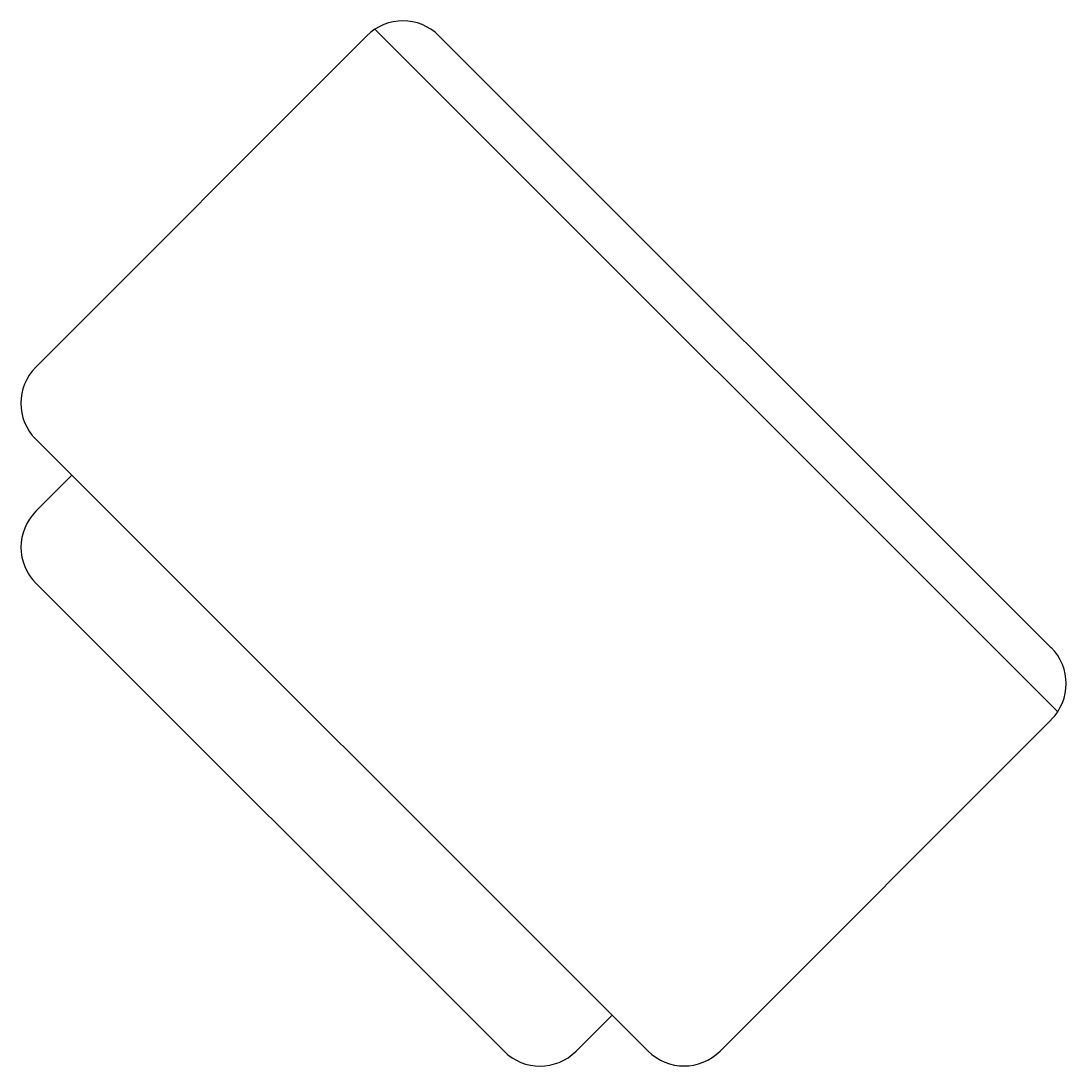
# Model space of a CAD drawing. Header units: metres. Extents: x 0.03 to 1.05, y 0.03 to 1.06.
import ezdxf

# ---------------------------------------------------------------- set-up
doc = ezdxf.new("R2010")
doc.units = ezdxf.units.M

msp = doc.modelspace()

# ---------------------------------------------------------------- linework, layer by layer
for p, q in [((1.0436, 0.3823), (0.373, 1.0524)), ((0.3652, 1.046), (0.0401, 0.7206)), ((1.0372, 0.4452), (0.4359, 1.046)), ((0.0401, 0.6499), (0.6414, 0.0491)), ((0.0755, 0.6145), (0.0401, 0.5792)), ((0.0402, 0.5085), (0.5, 0.049)), ((0.7121, 0.0491), (1.0372, 0.3745)), ((0.5707, 0.0491), (0.606, 0.0844))]:
    msp.add_line(p, q)
for centre, start, end in [((0.4006, 1.0107), 45.0232, 135.0232), ((0.0754, 0.6853), 135.0232, 225.0232), ((0.0755, 0.5438), 135.0232, 225.0232), ((1.0019, 0.4099), 315.0232, 45.0232), ((0.5353, 0.0844), 225.0232, 315.0232), ((0.6767, 0.0845), 225.0232, 315.0232)]:
    msp.add_arc(centre, 0.05, start, end)

doc.saveas('drawing.dxf')
